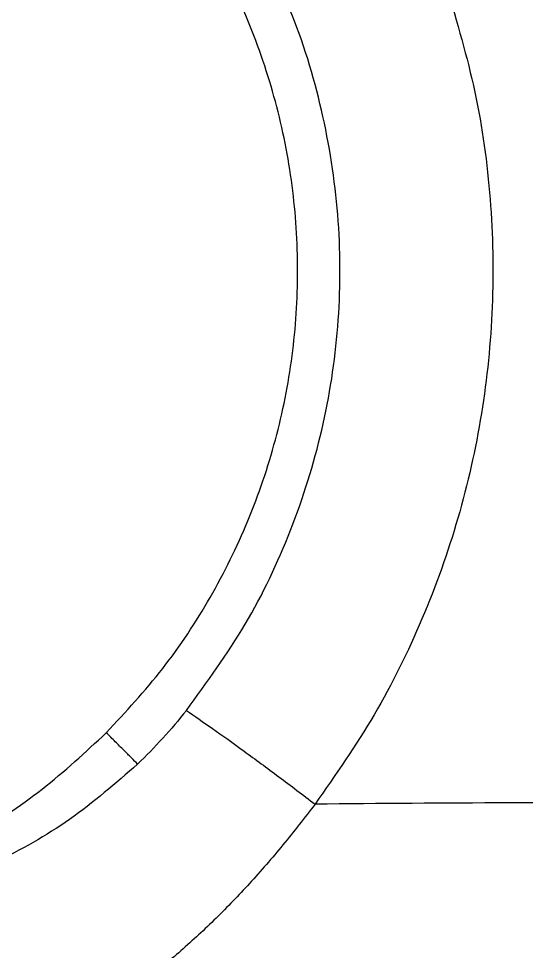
# Model space of a CAD drawing. Extents: x 939 to 1039, y 781 to 934.
# Drawn here: x 1005.507 to 1006.862, y 809.529 to 812.016 of the extents above; entities that cross this region are included whole.
import ezdxf

# ---------------------------------------------------------------- set-up
doc = ezdxf.new("R2010")
doc.units = 0
doc.header["$MEASUREMENT"] = 0
doc.layers.add('1', color=4, linetype='Continuous')

# ---------------------------------------------------------------- blocks, each defined once
blk = doc.blocks.new('Envoy')
at = {"layer": '1', "color": 3, "linetype": 'Continuous', "lineweight": 25}
for points, knots in [([(67.0872, 10.9372), (67.139, 10.993), (67.2425, 11.1046), (67.3683, 11.2959), (67.4697, 11.5006), (67.5431, 11.7172), (67.5877, 11.9413), (67.6026, 12.1694), (67.5877, 12.3975), (67.5431, 12.6218), (67.4696, 12.8383), (67.3685, 13.0433), (67.2415, 13.2334), (67.0907, 13.4052), (66.9189, 13.556), (66.7288, 13.683), (66.5238, 13.7841), (66.3073, 13.8576), (66.0831, 13.9022), (65.855, 13.9171), (65.6269, 13.9022), (65.4027, 13.8576), (65.1862, 13.7842), (64.9814, 13.6828), (64.7901, 13.557), (64.6785, 13.4535), (64.6227, 13.4017)], [0, 0, 0, 0, 0.041677, 0.08336, 0.125017, 0.166657, 0.208358, 0.249994, 0.291644, 0.333353, 0.375015, 0.416667, 0.458356, 0.500006, 0.541651, 0.583341, 0.624994, 0.666647, 0.708341, 0.749997, 0.791646, 0.833333, 0.874981, 0.916628, 0.958329, 1, 1, 1, 1]), ([(64.6227, 13.4017), (64.5709, 13.3459), (64.4675, 13.2342), (64.3416, 13.0429), (64.2402, 12.8383), (64.1668, 12.6218), (64.1222, 12.3976), (64.1073, 12.1695), (64.1222, 11.9413), (64.1668, 11.7171), (64.2403, 11.5006), (64.3414, 11.2955), (64.4684, 11.1055), (64.6192, 10.9337), (64.791, 10.7829), (64.9811, 10.6558), (65.1861, 10.5548), (65.4026, 10.4813), (65.6268, 10.4367), (65.8549, 10.4218), (66.0831, 10.4367), (66.3073, 10.4813), (66.5238, 10.5547), (66.7285, 10.656), (66.9198, 10.7819), (67.0314, 10.8854), (67.0872, 10.9372)], [0, 0, 0, 0, 0.041685, 0.083364, 0.125004, 0.166645, 0.208336, 0.249995, 0.291652, 0.333357, 0.375009, 0.416657, 0.45834, 0.500003, 0.541666, 0.583354, 0.625004, 0.666646, 0.708342, 0.749995, 0.791646, 0.833343, 0.874992, 0.916643, 0.958334, 1, 1, 1, 1]), ([(67.3009, 10.9967), (67.3556, 11.0718), (67.4651, 11.2221), (67.5849, 11.4754), (67.6688, 11.7425), (67.7116, 12.0202), (67.7131, 12.3022), (67.6716, 12.5819), (67.5911, 12.855), (67.504, 13.0232), (67.4604, 13.1074)], [0, 0, 0, 0, 0.123911, 0.247963, 0.372243, 0.496848, 0.621887, 0.747446, 0.873529, 1, 1, 1, 1]), ([(67.9952, 12.9249), (68.0227, 12.8323), (68.0776, 12.6475), (68.1164, 12.3607), (68.1226, 12.0731), (68.0935, 11.7875), (68.0307, 11.5079), (67.9342, 11.2386), (67.808, 10.9812), (67.6988, 10.825), (67.6441, 10.7468)], [0, 0, 0, 0, 0.126204, 0.251854, 0.377011, 0.501792, 0.626337, 0.750794, 0.875302, 1, 1, 1, 1]), ([(67.3009, 10.9967), (67.2802, 10.9715), (67.2392, 10.9217), (67.1935, 10.8761), (67.1708, 10.8536)], [0, 0, 0, 0, 0.504654, 1, 1, 1, 1]), ([(67.3009, 10.9967), (67.3231, 10.9815), (67.3676, 10.951), (67.4533, 10.8893), (67.547, 10.8203), (67.6117, 10.7713), (67.6441, 10.7468)], [0, 0, 0, 0, 0.250001, 0.500001, 0.750001, 1, 1, 1, 1]), ([(67.1708, 10.8536), (67.1654, 10.8589), (67.1547, 10.8697), (67.1341, 10.8903), (67.1113, 10.9131), (67.0952, 10.9291), (67.0872, 10.9372)], [0, 0, 0, 0, 0.2500004, 0.4999992, 0.7499931, 1, 1, 1, 1]), ([(67.1708, 10.8536), (67.1119, 10.8022), (66.9948, 10.7002), (66.7928, 10.5875), (66.583, 10.5018), (66.4379, 10.4657), (66.3662, 10.4479)], [0, 0, 0, 0, 0.2563562, 0.5092696, 0.757379, 1, 1, 1, 1]), ([(67.6441, 10.7468), (67.6159, 10.7103), (67.5598, 10.6376), (67.4712, 10.5359), (67.3803, 10.4412), (67.2885, 10.356), (67.1967, 10.2808), (67.0752, 10.1936), (66.9194, 10.1047), (66.7253, 10.0254), (66.5892, 9.9919), (66.5223, 9.9755)], [0, 0, 0, 0, 0.094775, 0.188439, 0.277293, 0.367468, 0.451861, 0.531052, 0.692461, 0.848716, 1, 1, 1, 1]), ([(69.7144, 10.7217), (69.3692, 10.7328), (68.6787, 10.7552), (67.989, 10.7496), (67.6441, 10.7468)], [0, 0, 0, 0, 0.4999651, 1, 1, 1, 1])]:
    blk.add_open_spline(points, degree=3, knots=knots, dxfattribs=at)

msp = doc.modelspace()

# ---------------------------------------------------------------- block references
at = {"layer": '1'}
msp.add_blockref('Envoy', (938.6538, 799.1744), dxfattribs=at)

doc.saveas('drawing.dxf')
